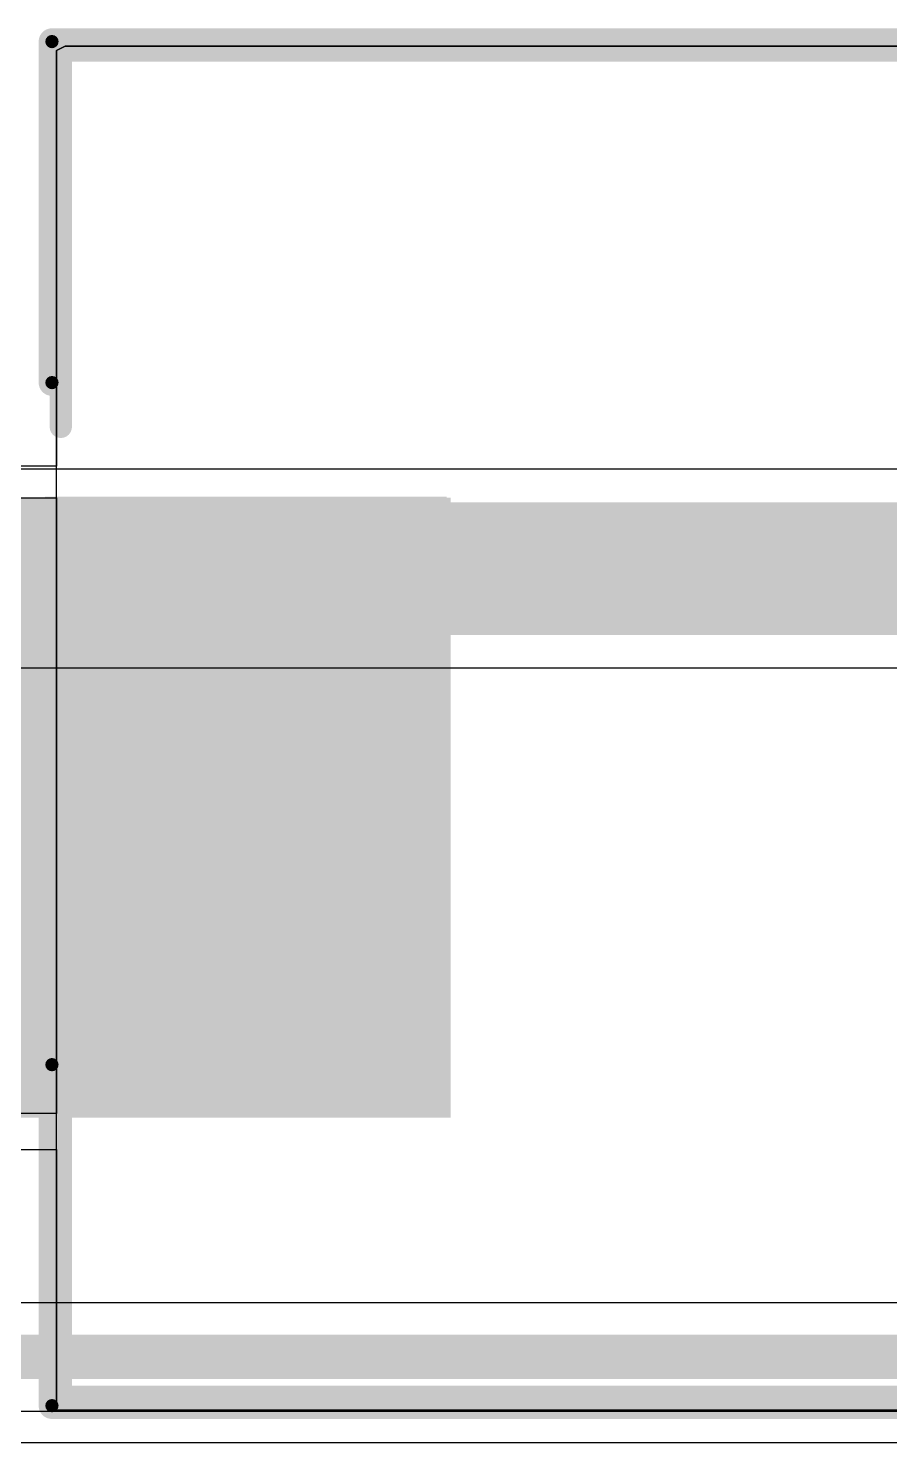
# Model space of a CAD drawing. Header units: inches. Extents: x 0 to 13.9, y -0.2 to 3.4.
# Drawn here: x 1.1357 to 1.3302, y 2.7626 to 3.082 of the extents above; entities that cross this region are included whole.
import ezdxf

# ---------------------------------------------------------------- set-up
doc = ezdxf.new("R2010")
doc.units = ezdxf.units.IN
doc.header["$MEASUREMENT"] = 0
for name, color, linetype in [('Layer 1', 16, 'Continuous'), ('Layer 2', 76, 'Continuous'), ('Mechanical 4', 56, 'Continuous'), ('Pad Holes', 156, 'Continuous'), ('Top Layer', 1, 'Continuous'), ('Top Overlay', 2, 'Continuous'), ('Top Paste', 8, 'Continuous'), ('Top Solder', 216, 'Continuous')]:
    doc.layers.add(name, color=color, linetype=linetype)

msp = doc.modelspace()

# ---------------------------------------------------------------- hatches: boundary and pattern name
at = {"layer": 'Mechanical 4'}
h = msp.add_hatch(color=56, dxfattribs=at)
edge = h.paths.add_edge_path()
edge.add_arc((1.141, 3.079), 0.0015, 0, 360)
h = msp.add_hatch(color=56, dxfattribs=at)
edge = h.paths.add_edge_path()
edge.add_arc((1.141, 3.079), 0.0015, 0, 360)
h = msp.add_hatch(color=56, dxfattribs=at)
edge = h.paths.add_edge_path()
edge.add_arc((1.141, 3.002), 0.0015, 0, 360)
h = msp.add_hatch(color=56, dxfattribs=at)
edge = h.paths.add_edge_path()
edge.add_arc((1.141, 2.848), 0.0015, 0, 360)
h = msp.add_hatch(color=56, dxfattribs=at)
edge = h.paths.add_edge_path()
edge.add_arc((1.141, 2.771), 0.0015, 0, 360)
h = msp.add_hatch(color=56, dxfattribs=at)
edge = h.paths.add_edge_path()
edge.add_arc((1.141, 2.771), 0.0015, 0, 360)
at = {"layer": 'Pad Holes'}
h = msp.add_hatch(color=7, dxfattribs=at)
edge = h.paths.add_edge_path()
edge.add_arc((1.141, 3.079), 0.0015, 0, 360)
h = msp.add_hatch(color=7, dxfattribs=at)
edge = h.paths.add_edge_path()
edge.add_arc((1.141, 3.079), 0.0015, 0, 360)
h = msp.add_hatch(color=7, dxfattribs=at)
edge = h.paths.add_edge_path()
edge.add_arc((1.141, 3.002), 0.0015, 0, 360)
h = msp.add_hatch(color=7, dxfattribs=at)
edge = h.paths.add_edge_path()
edge.add_arc((1.141, 2.848), 0.0015, 0, 360)
h = msp.add_hatch(color=7, dxfattribs=at)
edge = h.paths.add_edge_path()
edge.add_arc((1.141, 2.771), 0.0015, 0, 360)
h = msp.add_hatch(color=7, dxfattribs=at)
edge = h.paths.add_edge_path()
edge.add_arc((1.141, 2.771), 0.0015, 0, 360)
at = {"layer": 'Top Layer'}
for points in [[(1.054, 2.836), (1.231, 2.836), (1.231, 2.976), (1.054, 2.976)], [(1.14343, 2.87776), (1.14343, 2.97224), (1.2261, 2.97224), (1.2261, 2.87776)]]:
    msp.add_hatch(color=1, dxfattribs=at).paths.add_polyline_path(points)
at = {"layer": 'Top Paste'}
msp.add_hatch(color=8, dxfattribs=at).paths.add_polyline_path([(1.14343, 2.87776), (1.14343, 2.97224), (1.2261, 2.97224), (1.2261, 2.87776)])
at = {"layer": 'Top Solder'}
msp.add_hatch(color=216, dxfattribs=at).paths.add_polyline_path([(1.13943, 2.87376), (1.13943, 2.97624), (1.2301, 2.97624), (1.2301, 2.87376)])

# ---------------------------------------------------------------- linework, layer by layer
at = {"layer": 'Layer 1'}
for p, q in [((2.209, 2.98243), (1.00414, 2.98243)), ((1.00414, 2.93757), (2.19971, 2.93757)), ((1.36091, 2.79424), (1.13091, 2.79424)), ((0.389, 2.76976), (2.07193, 2.76976))]:
    msp.add_line(p, q, dxfattribs=at)
for points in [[(0.966, 2.96, 0.03, 0.03, 0), (2.209, 2.96, 0.03, 0.03, 0)], [(0.389, 2.782, 0.01, 0.01, 0), (2.077, 2.782, 0.01, 0.01, 0)]]:
    msp.add_lwpolyline(points, format="xyseb", dxfattribs=at)
at = {"layer": 'Layer 2'}
msp.add_line((1.34286, 2.76264), (0.3995, 2.76264), dxfattribs=at)
at = {"layer": 'Mechanical 4'}
for points in [[(1.141, 3.002, 0.006, 0.006, 0), (1.141, 3.079, 0.006, 0.006, 0)], [(1.141, 3.079, 0.006, 0.006, 0), (1.449, 3.079, 0.006, 0.006, 0)], [(1.141, 2.771, 0.006, 0.006, 0), (1.141, 2.848, 0.006, 0.006, 0)], [(1.141, 2.771, 0.006, 0.006, 0), (1.449, 2.771, 0.006, 0.006, 0)]]:
    msp.add_lwpolyline(points, format="xyseb", dxfattribs=at)
for points in [[(1.1395, 3.079, 0.003, 0.003, 1), (1.1425, 3.079, 0.003, 0.003, 1)], [(1.1395, 3.079, 0.003, 0.003, 1), (1.1425, 3.079, 0.003, 0.003, 1)], [(1.1395, 3.002, 0.003, 0.003, 1), (1.1425, 3.002, 0.003, 0.003, 1)], [(1.1395, 2.848, 0.003, 0.003, 1), (1.1425, 2.848, 0.003, 0.003, 1)], [(1.1395, 2.771, 0.003, 0.003, 1), (1.1425, 2.771, 0.003, 0.003, 1)], [(1.1395, 2.771, 0.003, 0.003, 1), (1.1425, 2.771, 0.003, 0.003, 1)]]:
    msp.add_lwpolyline(points, format="xyseb", close=True, dxfattribs=at)
at = {"layer": 'Top Layer'}
for p, q in [((1.142, 3.077), (1.144, 3.078)), ((1.144, 3.078), (1.142, 3.077)), ((1.142, 2.77), (1.142, 3.077)), ((1.142, 3.077), (1.142, 2.98314)), ((1.144, 3.078), (1.452, 3.078)), ((1.452, 3.078), (1.144, 3.078)), ((1.142, 2.98314), (0.993, 2.98314)), ((0.993, 2.976), (1.142, 2.976)), ((1.142, 2.976), (1.142, 2.837)), ((1.142, 2.837), (1.055, 2.837)), ((1.13081, 2.82886), (1.142, 2.82886)), ((1.142, 2.82886), (1.142, 2.77)), ((1.452, 2.77), (1.142, 2.77)), ((1.142, 2.77), (1.33686, 2.77))]:
    msp.add_line(p, q, dxfattribs=at)
at = {"layer": 'Top Overlay'}
for points in [[(1.143, 3.077, 0.005, 0.005, 0), (1.446, 3.077, 0.005, 0.005, 0)], [(1.143, 2.992, 0.005, 0.005, 0), (1.143, 3.077, 0.005, 0.005, 0)], [(1.143, 2.773, 0.005, 0.005, 0), (1.143, 2.858, 0.005, 0.005, 0)], [(1.143, 2.773, 0.005, 0.005, 0), (1.446, 2.773, 0.005, 0.005, 0)]]:
    msp.add_lwpolyline(points, format="xyseb", dxfattribs=at)
for points in [[(1.14175, 3.077, 0.0025, 0.0025, 1), (1.14425, 3.077, 0.0025, 0.0025, 1)], [(1.14175, 3.077, 0.0025, 0.0025, 1), (1.14425, 3.077, 0.0025, 0.0025, 1)], [(1.14175, 2.992, 0.0025, 0.0025, 1), (1.14425, 2.992, 0.0025, 0.0025, 1)], [(1.14175, 2.858, 0.0025, 0.0025, 1), (1.14425, 2.858, 0.0025, 0.0025, 1)], [(1.14175, 2.773, 0.0025, 0.0025, 1), (1.14425, 2.773, 0.0025, 0.0025, 1)], [(1.14175, 2.773, 0.0025, 0.0025, 1), (1.14425, 2.773, 0.0025, 0.0025, 1)]]:
    msp.add_lwpolyline(points, format="xyseb", close=True, dxfattribs=at)

doc.saveas('drawing.dxf')
